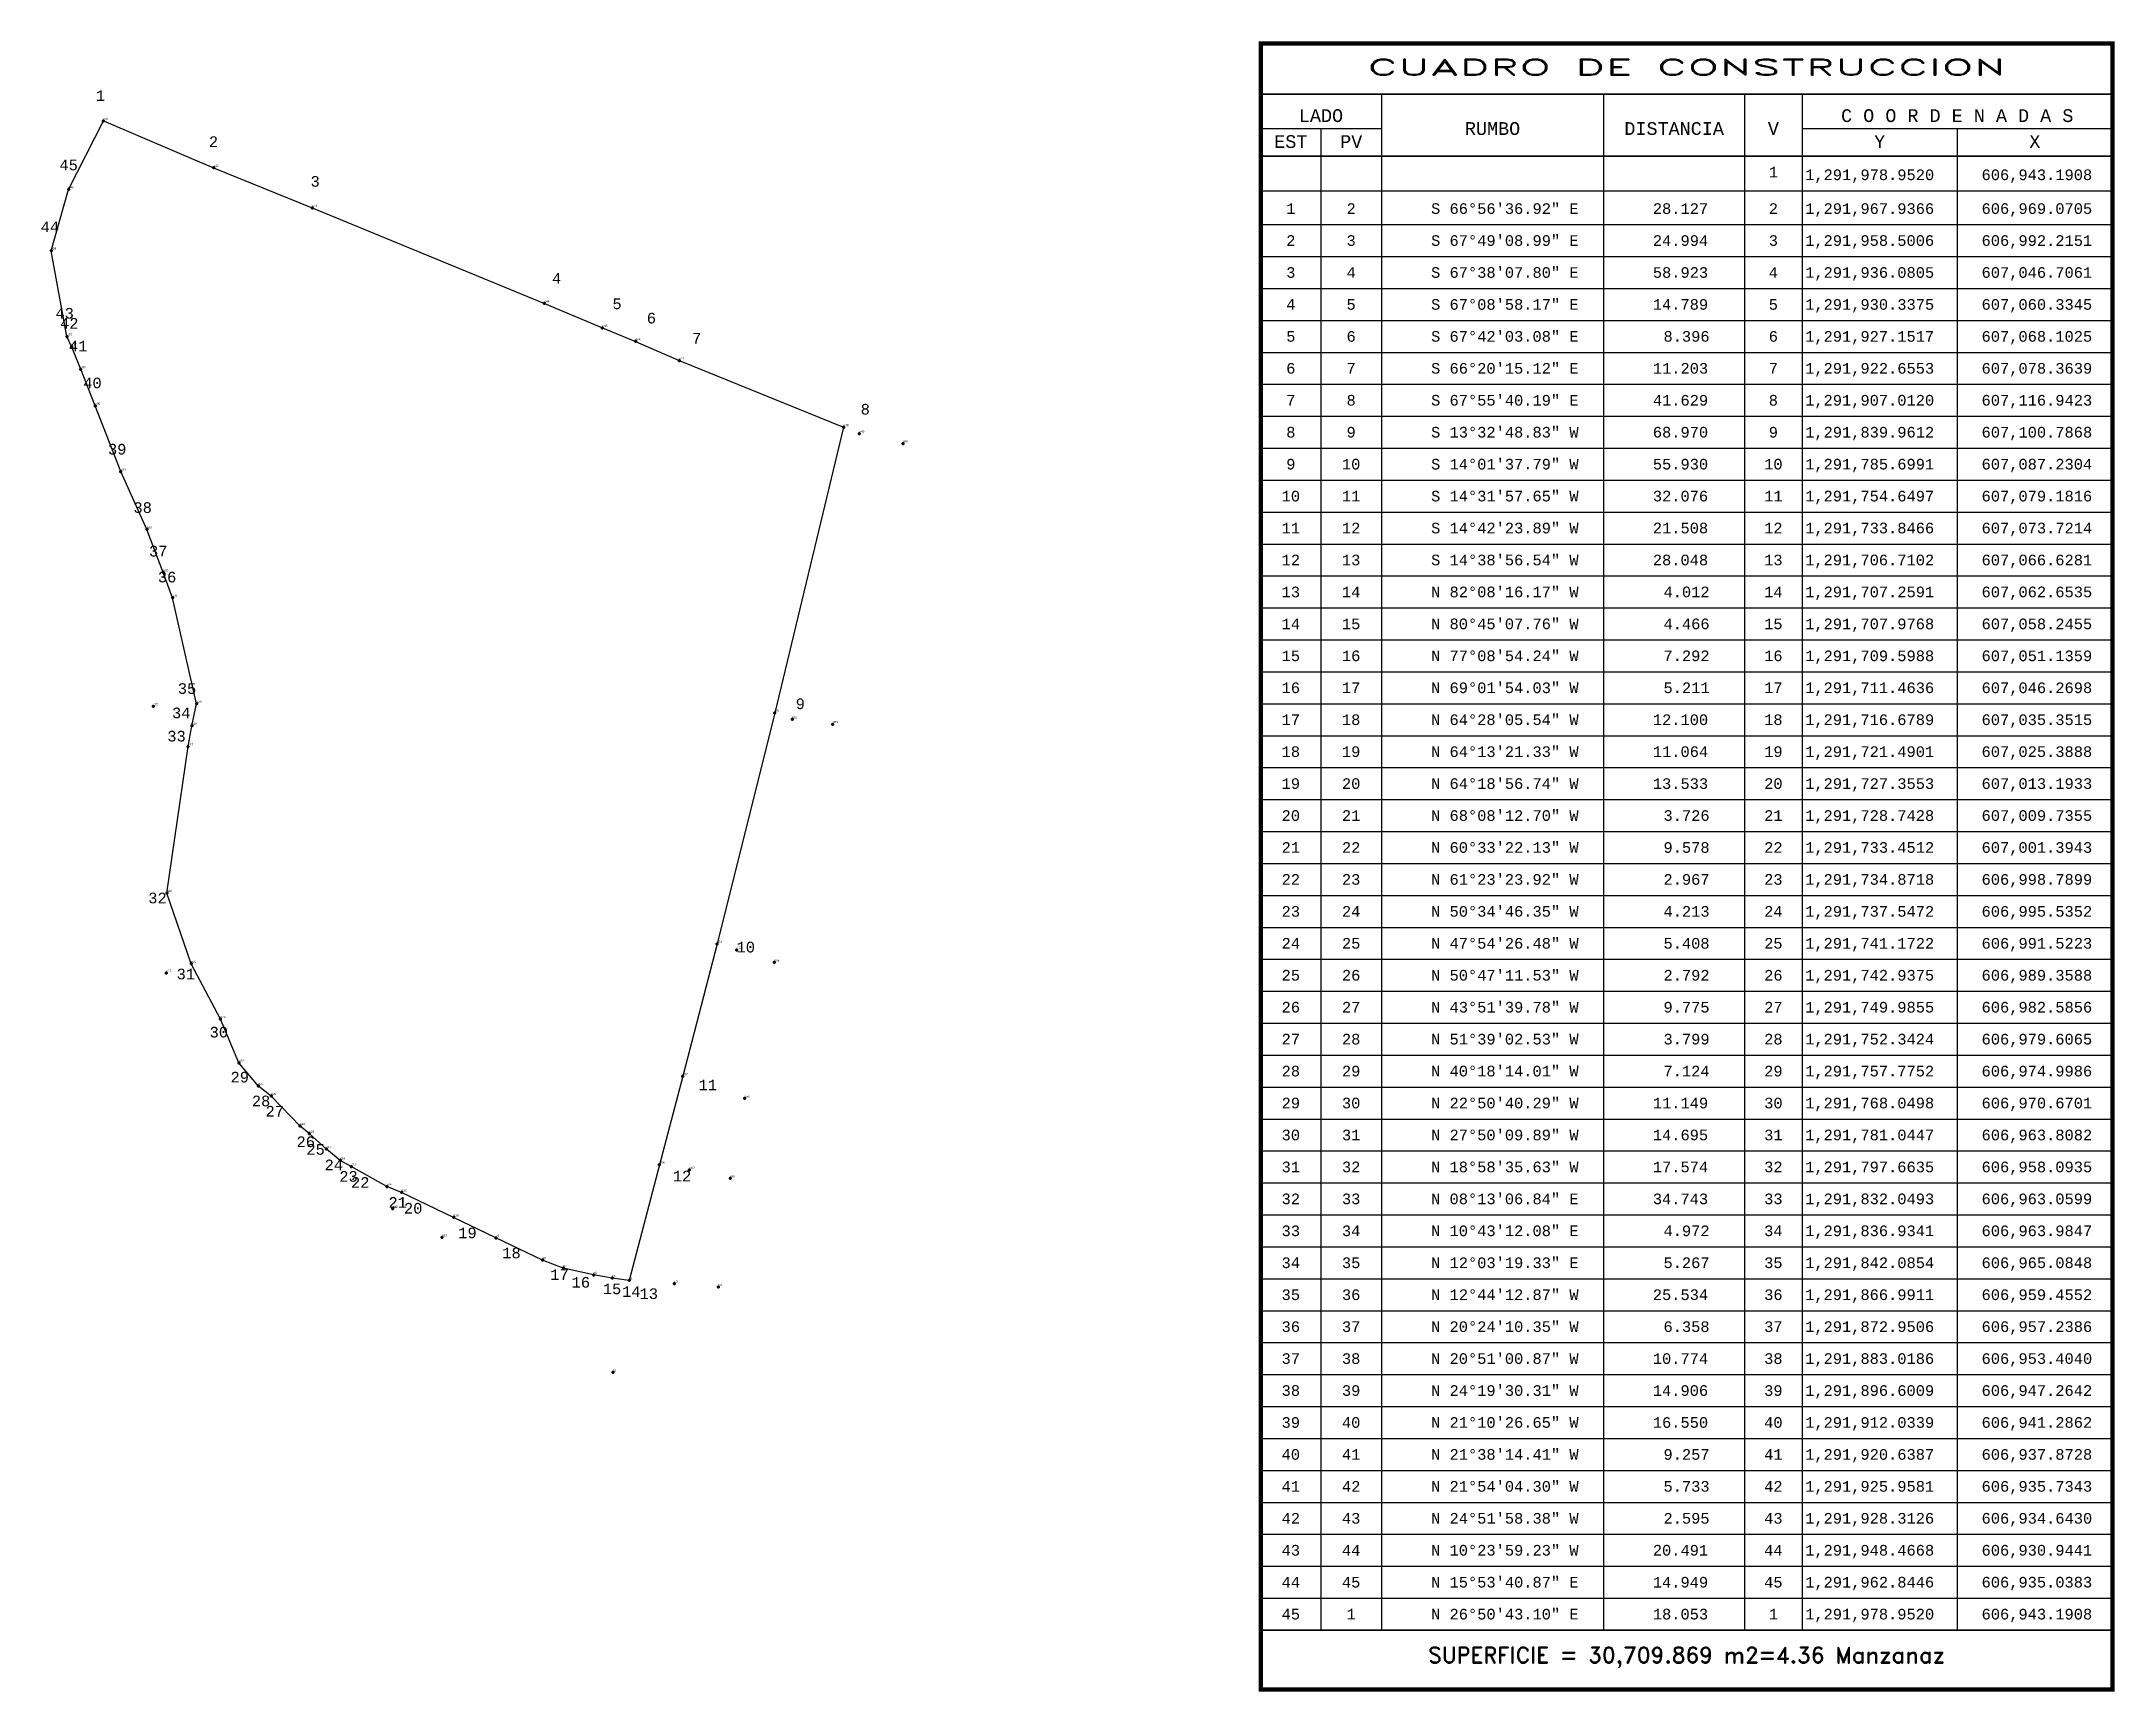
# Model space of a CAD drawing. Header units: millimetres. Extents: x 4024 to 4511, y 1182 to 1569.
import ezdxf
from ezdxf.enums import TextEntityAlignment as Align

# ---------------------------------------------------------------- set-up
doc = ezdxf.new("R2010")
doc.units = ezdxf.units.MM
for name, color, linetype in [('CVL_CUADCON', 1, 'Continuous'), ('CVL_CUADCON_LIN', 8, 'Continuous'), ('CVL_CUADCON_TIT', 1, 'Continuous'), ('CVL_CUADCON_TX', 2, 'Continuous'), ('CVL_PUNTO', 2, 'Continuous'), ('CVL_PUNTO_NUM', 2, 'Continuous')]:
    doc.layers.add(name, color=color, linetype=linetype)
doc.layers.add('Point', color=5, linetype='Continuous', lineweight=100)
doc.layers.add('Point_Name', color=1, linetype='Continuous', lineweight=100)
doc.styles.add('HUECA1', font='hueca1.shx')
doc.styles.add('MONOTXT4', font='monotxt4.shx')
doc.styles.get("Standard").update_dxf_attribs({"font": 'arial.ttf'})

msp = doc.modelspace()

# ---------------------------------------------------------------- linework, layer by layer
at = {"elevation": 70.14}
msp.add_lwpolyline([(4162.13, 1278.45), (4158.16, 1279), (4153.75, 1279.72), (4146.64, 1281.34), (4141.78, 1283.2), (4130.86, 1288.42), (4120.9, 1293.23), (4108.7, 1299.1), (4105.24, 1300.48), (4096.9, 1305.19), (4094.3, 1306.61), (4091.04, 1309.29), (4087.03, 1312.91), (4084.87, 1314.68), (4078.09, 1321.73), (4075.11, 1324.08), (4070.51, 1329.52), (4066.18, 1339.79), (4059.31, 1352.79), (4053.6, 1369.4), (4058.57, 1403.79), (4059.49, 1408.67), (4060.59, 1413.83), (4054.96, 1438.73), (4052.75, 1444.69), (4048.91, 1454.76), (4042.77, 1468.34), (4036.79, 1483.77), (4033.38, 1492.38), (4031.24, 1497.7), (4030.15, 1500.05), (4026.45, 1520.21), (4030.54, 1534.59), (4038.7, 1550.69), (4064.58, 1539.68), (4087.72, 1530.24), (4142.21, 1507.82), (4155.84, 1502.08), (4163.61, 1498.89), (4173.87, 1494.4), (4212.45, 1478.75), (4196.29, 1411.7), (4182.74, 1357.44), (4174.69, 1326.39), (4169.23, 1305.59), (4162.13, 1278.45)], dxfattribs=at)
at = {"layer": 'CVL_CUADCON', "color": 7, "linetype": 'Continuous', "const_width": 1, "flags": 128}
msp.add_lwpolyline([(4310.37, 1568.84), (4510.3, 1568.84), (4510.3, 1182.42), (4310.37, 1182.42)], close=True, dxfattribs=at)
at = {"layer": 'CVL_CUADCON', "color": 7, "linetype": 'Continuous', "const_width": 0.375, "flags": 128}
for points in [[(4310.37, 1556.96), (4510.3, 1556.96)], [(4310.37, 1542.42), (4510.3, 1542.42)], [(4310.37, 1196.34), (4510.3, 1196.34)]]:
    msp.add_lwpolyline(points, dxfattribs=at)
at = {"layer": 'CVL_CUADCON_LIN', "color": 7, "linetype": 'Continuous'}
for p, q in [((4338.69, 1556.96), (4338.69, 1196.34)), ((4390.87, 1556.96), (4390.87, 1196.34)), ((4423.97, 1556.96), (4423.97, 1196.34)), ((4437.44, 1556.96), (4437.44, 1196.34)), ((4310.37, 1548.89), (4338.69, 1548.89)), ((4324.52, 1548.89), (4324.52, 1196.34)), ((4437.44, 1548.89), (4510.3, 1548.89)), ((4473.87, 1548.89), (4473.87, 1196.34)), ((4310.37, 1534.28), (4510.3, 1534.28)), ((4310.37, 1526.34), (4510.3, 1526.34)), ((4310.37, 1518.84), (4510.3, 1518.84)), ((4310.37, 1511.34), (4510.3, 1511.34)), ((4310.37, 1503.84), (4510.3, 1503.84)), ((4310.37, 1496.34), (4510.3, 1496.34)), ((4310.37, 1488.84), (4510.3, 1488.84)), ((4310.37, 1481.34), (4510.3, 1481.34)), ((4310.37, 1473.84), (4510.3, 1473.84)), ((4310.37, 1466.34), (4510.3, 1466.34)), ((4310.37, 1458.84), (4510.3, 1458.84)), ((4310.37, 1451.34), (4510.3, 1451.34)), ((4310.37, 1443.84), (4510.3, 1443.84)), ((4310.37, 1436.34), (4510.3, 1436.34)), ((4310.37, 1428.84), (4510.3, 1428.84)), ((4310.37, 1421.34), (4510.3, 1421.34)), ((4310.37, 1413.84), (4510.3, 1413.84)), ((4310.37, 1406.34), (4510.3, 1406.34)), ((4310.37, 1398.84), (4510.3, 1398.84)), ((4310.37, 1391.34), (4510.3, 1391.34)), ((4310.37, 1383.84), (4510.3, 1383.84)), ((4310.37, 1376.34), (4510.3, 1376.34)), ((4310.37, 1368.84), (4510.3, 1368.84)), ((4310.37, 1361.34), (4510.3, 1361.34)), ((4310.37, 1353.84), (4510.3, 1353.84)), ((4310.37, 1346.34), (4510.3, 1346.34)), ((4310.37, 1338.84), (4510.3, 1338.84)), ((4310.37, 1331.34), (4510.3, 1331.34)), ((4310.37, 1323.84), (4510.3, 1323.84)), ((4310.37, 1316.34), (4510.3, 1316.34)), ((4310.37, 1308.84), (4510.3, 1308.84)), ((4310.37, 1301.34), (4510.3, 1301.34)), ((4310.37, 1293.84), (4510.3, 1293.84)), ((4310.37, 1286.34), (4510.3, 1286.34)), ((4310.37, 1278.84), (4510.3, 1278.84)), ((4310.37, 1271.34), (4510.3, 1271.34)), ((4310.37, 1263.84), (4510.3, 1263.84)), ((4310.37, 1256.34), (4510.3, 1256.34)), ((4310.37, 1248.84), (4510.3, 1248.84)), ((4310.37, 1241.34), (4510.3, 1241.34)), ((4310.37, 1233.84), (4510.3, 1233.84)), ((4310.37, 1226.34), (4510.3, 1226.34)), ((4310.37, 1218.84), (4510.3, 1218.84)), ((4310.37, 1211.34), (4510.3, 1211.34)), ((4310.37, 1203.84), (4510.3, 1203.84)), ((4310.37, 1196.34), (4510.3, 1196.34))]:
    msp.add_line(p, q, dxfattribs=at)
at = {"layer": 'CVL_PUNTO', "color": 2}
for p in [(4038.7, 1550.69), (4064.58, 1539.68), (4030.54, 1534.59), (4087.72, 1530.24), (4026.45, 1520.21), (4142.21, 1507.82), (4030.15, 1500.05), (4155.84, 1502.08), (4163.61, 1498.89), (4031.24, 1497.7), (4173.87, 1494.4), (4033.38, 1492.38), (4036.79, 1483.77), (4212.45, 1478.75), (4042.77, 1468.34), (4048.91, 1454.76), (4052.75, 1444.69), (4054.96, 1438.73), (4060.59, 1413.83), (4196.29, 1411.7), (4059.49, 1408.67), (4058.57, 1403.79), (4053.6, 1369.4), (4182.74, 1357.44), (4059.31, 1352.79), (4066.18, 1339.79), (4070.51, 1329.52), (4075.11, 1324.08), (4174.69, 1326.39), (4078.09, 1321.73), (4084.87, 1314.68), (4087.03, 1312.91), (4091.04, 1309.29), (4094.3, 1306.61), (4096.9, 1305.19), (4169.23, 1305.59), (4105.24, 1300.48), (4108.7, 1299.1), (4120.9, 1293.23), (4130.86, 1288.42), (4141.78, 1283.2), (4146.64, 1281.34), (4153.75, 1279.72), (4158.16, 1279), (4162.13, 1278.45)]:
    msp.add_point(p, dxfattribs=at)
at = {"layer": 'Point'}
for p in [(4038.7, 1550.69, 69.42), (4064.58, 1539.68, 68.84), (4030.54, 1534.59, 69.49), (4087.72, 1530.24, 71.95), (4026.45, 1520.21, 69.35), (4142.21, 1507.82, 71.42), (4030.15, 1500.05, 68.94), (4155.84, 1502.08, 71.22), (4163.61, 1498.89, 71.09), (4031.24, 1497.7, 68.52), (4173.87, 1494.4, 70.99), (4033.38, 1492.38, 68.33), (4036.79, 1483.77, 67.31), (4212.45, 1478.75, 70.61), (4216.16, 1477.27, 70.98), (4226.37, 1474.94, 70.63), (4042.77, 1468.34, 67.38), (4048.91, 1454.76, 67.93), (4052.75, 1444.69, 68.24), (4054.96, 1438.73, 68.44), (4050.42, 1413.24, 68.2), (4060.59, 1413.83, 69.39), (4196.29, 1411.7, 70.65), (4059.49, 1408.67, 69.34), (4200.39, 1410.16, 70.74), (4209.93, 1409.04, 70.23), (4058.57, 1403.79, 70.65), (4053.6, 1369.4, 71), (4182.74, 1357.44, 71.07), (4187.36, 1356.04, 71.1), (4196.23, 1353.1, 70.6), (4053.48, 1350.65, 69.94), (4059.31, 1352.79, 71.43), (4066.18, 1339.79, 71.32), (4070.51, 1329.52, 70.14), (4075.11, 1324.08, 70.45), (4174.69, 1326.39, 71.05), (4078.09, 1321.73, 69.6), (4189.24, 1321.18, 70.78), (4084.87, 1314.68, 68.72), (4087.03, 1312.91, 68.9), (4091.04, 1309.29, 68.55), (4094.3, 1306.61, 68.74), (4096.9, 1305.19, 68.64), (4169.23, 1305.59, 70.63), (4176.27, 1304.39, 70.2), (4105.24, 1300.48, 68.22), (4185.89, 1302.38, 71.3), (4106.62, 1295.28, 68.19), (4108.7, 1299.1, 68.34), (4120.9, 1293.23, 69.03), (4118.15, 1288.58, 67.94), (4130.86, 1288.42, 68.49), (4141.78, 1283.2, 68.59), (4146.64, 1281.34, 69.19), (4153.75, 1279.72, 70.07), (4158.16, 1279, 69.98), (4162.13, 1278.45, 70.14), (4172.71, 1277.7, 69.48), (4183.04, 1276.93, 71.04), (4158.29, 1256.84, 65.18)]:
    msp.add_point(p, dxfattribs=at)

# ---------------------------------------------------------------- texts
at = {"layer": 'CVL_CUADCON_TIT', "color": 7, "style": 'HUECA1', "width": 1.758658}
msp.add_text('CUADRO DE CONSTRUCCION', height=3.75, dxfattribs=at).set_placement((4335.37, 1561.41), (4485.3, 1561.41), align=Align.FIT)
at = {"layer": 'CVL_CUADCON_TIT', "color": 7, "style": 'MONOTXT4'}
for s, p in [('LADO', (4324.52, 1550.42)), ('C O O R D E N A D A S', (4473.87, 1550.42)), ('EST', (4317.44, 1544.33)), ('PV', (4331.62, 1544.33)), ('Y', (4455.67, 1544.33)), ('X', (4492.09, 1544.33))]:
    msp.add_text(s, height=3, dxfattribs=at).set_placement(p, align=Align.CENTER)
at = {"layer": 'CVL_CUADCON_TIT', "color": 7}
for s, height, style, p in [('RUMBO', 3, 'MONOTXT4', (4364.79, 1548.89)), ('DISTANCIA', 3, 'MONOTXT4', (4407.42, 1548.89)), ('V', 3, 'MONOTXT4', (4430.72, 1548.89)), ('SUPERFICIE = 30,709.869 m2=4.36 Manzanaz', 3.75, 'HUECA1', (4410.33, 1189.92))]:
    msp.add_text(s, height=height, dxfattribs=dict(at, style=style)).set_placement(p, align=Align.MIDDLE)
at = {"layer": 'CVL_CUADCON_TX', "color": 7, "style": 'MONOTXT4'}
for s, p in [('1', (4430.71, 1537.41)), ('1', (4317.44, 1528.84)), ('2', (4331.6, 1528.84)), ('2', (4430.71, 1528.84)), ('2', (4317.44, 1521.34)), ('3', (4331.6, 1521.34)), ('3', (4430.71, 1521.34)), ('3', (4317.44, 1513.84)), ('4', (4331.6, 1513.84)), ('4', (4430.71, 1513.84)), ('4', (4317.44, 1506.34)), ('5', (4331.6, 1506.34)), ('5', (4430.71, 1506.34)), ('5', (4317.44, 1498.84)), ('6', (4331.6, 1498.84)), ('6', (4430.71, 1498.84)), ('6', (4317.44, 1491.34)), ('7', (4331.6, 1491.34)), ('7', (4430.71, 1491.34)), ('7', (4317.44, 1483.84)), ('8', (4331.6, 1483.84)), ('8', (4430.71, 1483.84)), ('8', (4317.44, 1476.34)), ('9', (4331.6, 1476.34)), ('9', (4430.71, 1476.34)), ('9', (4317.44, 1468.84)), ('10', (4331.6, 1468.84)), ('10', (4430.71, 1468.84)), ('10', (4317.44, 1461.34)), ('11', (4331.6, 1461.34)), ('11', (4430.71, 1461.34)), ('11', (4317.44, 1453.84)), ('12', (4331.6, 1453.84)), ('12', (4430.71, 1453.84)), ('12', (4317.44, 1446.34)), ('13', (4331.6, 1446.34)), ('13', (4430.71, 1446.34)), ('13', (4317.44, 1438.84)), ('14', (4331.6, 1438.84)), ('14', (4430.71, 1438.84)), ('14', (4317.44, 1431.34)), ('15', (4331.6, 1431.34)), ('15', (4430.71, 1431.34)), ('15', (4317.44, 1423.84)), ('16', (4331.6, 1423.84)), ('16', (4430.71, 1423.84)), ('16', (4317.44, 1416.34)), ('17', (4331.6, 1416.34)), ('17', (4430.71, 1416.34)), ('17', (4317.44, 1408.84)), ('18', (4331.6, 1408.84)), ('18', (4430.71, 1408.84)), ('18', (4317.44, 1401.34)), ('19', (4331.6, 1401.34)), ('19', (4430.71, 1401.34)), ('19', (4317.44, 1393.84)), ('20', (4331.6, 1393.84)), ('20', (4430.71, 1393.84)), ('20', (4317.44, 1386.34)), ('21', (4331.6, 1386.34)), ('21', (4430.71, 1386.34)), ('21', (4317.44, 1378.84)), ('22', (4331.6, 1378.84)), ('22', (4430.71, 1378.84)), ('22', (4317.44, 1371.34)), ('23', (4331.6, 1371.34)), ('23', (4430.71, 1371.34)), ('23', (4317.44, 1363.84)), ('24', (4331.6, 1363.84)), ('24', (4430.71, 1363.84)), ('24', (4317.44, 1356.34)), ('25', (4331.6, 1356.34)), ('25', (4430.71, 1356.34)), ('25', (4317.44, 1348.84)), ('26', (4331.6, 1348.84)), ('26', (4430.71, 1348.84)), ('26', (4317.44, 1341.34)), ('27', (4331.6, 1341.34)), ('27', (4430.71, 1341.34)), ('27', (4317.44, 1333.84)), ('28', (4331.6, 1333.84)), ('28', (4430.71, 1333.84)), ('28', (4317.44, 1326.34)), ('29', (4331.6, 1326.34)), ('29', (4430.71, 1326.34)), ('29', (4317.44, 1318.84)), ('30', (4331.6, 1318.84)), ('30', (4430.71, 1318.84)), ('30', (4317.44, 1311.34)), ('31', (4331.6, 1311.34)), ('31', (4430.71, 1311.34)), ('31', (4317.44, 1303.84)), ('32', (4331.6, 1303.84)), ('32', (4430.71, 1303.84)), ('32', (4317.44, 1296.34)), ('33', (4331.6, 1296.34)), ('33', (4430.71, 1296.34)), ('33', (4317.44, 1288.84)), ('34', (4331.6, 1288.84)), ('34', (4430.71, 1288.84)), ('34', (4317.44, 1281.34)), ('35', (4331.6, 1281.34)), ('35', (4430.71, 1281.34)), ('35', (4317.44, 1273.84)), ('36', (4331.6, 1273.84)), ('36', (4430.71, 1273.84)), ('36', (4317.44, 1266.34)), ('37', (4331.6, 1266.34)), ('37', (4430.71, 1266.34)), ('37', (4317.44, 1258.84)), ('38', (4331.6, 1258.84)), ('38', (4430.71, 1258.84)), ('38', (4317.44, 1251.34)), ('39', (4331.6, 1251.34)), ('39', (4430.71, 1251.34)), ('39', (4317.44, 1243.84)), ('40', (4331.6, 1243.84)), ('40', (4430.71, 1243.84)), ('40', (4317.44, 1236.34)), ('41', (4331.6, 1236.34)), ('41', (4430.71, 1236.34)), ('41', (4317.44, 1228.84)), ('42', (4331.6, 1228.84)), ('42', (4430.71, 1228.84)), ('42', (4317.44, 1221.34)), ('43', (4331.6, 1221.34)), ('43', (4430.71, 1221.34)), ('43', (4317.44, 1213.84)), ('44', (4331.6, 1213.84)), ('44', (4430.71, 1213.84)), ('44', (4317.44, 1206.34)), ('45', (4331.6, 1206.34)), ('45', (4430.71, 1206.34)), ('45', (4317.44, 1198.84)), ('1', (4331.6, 1198.84)), ('1', (4430.71, 1198.84))]:
    msp.add_text(s, height=2.5, dxfattribs=at).set_placement(p, align=Align.CENTER)
for s, p in [('1,291,978.9520', (4438.17, 1536.78)), ('606,943.1908', (4479.59, 1536.78)), ('S 66%%d56\'36.92" E', (4350.37, 1528.84)), ('28.127', (4402.42, 1528.84)), ('1,291,967.9366', (4438.17, 1528.84)), ('606,969.0705', (4479.59, 1528.84)), ('S 67%%d49\'08.99" E', (4350.37, 1521.34)), ('24.994', (4402.42, 1521.34)), ('1,291,958.5006', (4438.17, 1521.34)), ('606,992.2151', (4479.59, 1521.34)), ('S 67%%d38\'07.80" E', (4350.37, 1513.84)), ('58.923', (4402.42, 1513.84)), ('1,291,936.0805', (4438.17, 1513.84)), ('607,046.7061', (4479.59, 1513.84)), ('S 67%%d08\'58.17" E', (4350.37, 1506.34)), ('14.789', (4402.42, 1506.34)), ('1,291,930.3375', (4438.17, 1506.34)), ('607,060.3345', (4479.59, 1506.34)), ('S 67%%d42\'03.08" E', (4350.37, 1498.84)), ('8.396', (4404.92, 1498.84)), ('1,291,927.1517', (4438.17, 1498.84)), ('607,068.1025', (4479.59, 1498.84)), ('S 66%%d20\'15.12" E', (4350.37, 1491.34)), ('11.203', (4402.42, 1491.34)), ('1,291,922.6553', (4438.17, 1491.34)), ('607,078.3639', (4479.59, 1491.34)), ('S 67%%d55\'40.19" E', (4350.37, 1483.84)), ('41.629', (4402.42, 1483.84)), ('1,291,907.0120', (4438.17, 1483.84)), ('607,116.9423', (4479.59, 1483.84)), ('S 13%%d32\'48.83" W', (4350.37, 1476.34)), ('68.970', (4402.42, 1476.34)), ('1,291,839.9612', (4438.17, 1476.34)), ('607,100.7868', (4479.59, 1476.34)), ('S 14%%d01\'37.79" W', (4350.37, 1468.84)), ('55.930', (4402.42, 1468.84)), ('1,291,785.6991', (4438.17, 1468.84)), ('607,087.2304', (4479.59, 1468.84)), ('S 14%%d31\'57.65" W', (4350.37, 1461.34)), ('32.076', (4402.42, 1461.34)), ('1,291,754.6497', (4438.17, 1461.34)), ('607,079.1816', (4479.59, 1461.34)), ('S 14%%d42\'23.89" W', (4350.37, 1453.84)), ('21.508', (4402.42, 1453.84)), ('1,291,733.8466', (4438.17, 1453.84)), ('607,073.7214', (4479.59, 1453.84)), ('S 14%%d38\'56.54" W', (4350.37, 1446.34)), ('28.048', (4402.42, 1446.34)), ('1,291,706.7102', (4438.17, 1446.34)), ('607,066.6281', (4479.59, 1446.34)), ('N 82%%d08\'16.17" W', (4350.37, 1438.84)), ('4.012', (4404.92, 1438.84)), ('1,291,707.2591', (4438.17, 1438.84)), ('607,062.6535', (4479.59, 1438.84)), ('N 80%%d45\'07.76" W', (4350.37, 1431.34)), ('4.466', (4404.92, 1431.34)), ('1,291,707.9768', (4438.17, 1431.34)), ('607,058.2455', (4479.59, 1431.34)), ('N 77%%d08\'54.24" W', (4350.37, 1423.84)), ('7.292', (4404.92, 1423.84)), ('1,291,709.5988', (4438.17, 1423.84)), ('607,051.1359', (4479.59, 1423.84)), ('N 69%%d01\'54.03" W', (4350.37, 1416.34)), ('5.211', (4404.92, 1416.34)), ('1,291,711.4636', (4438.17, 1416.34)), ('607,046.2698', (4479.59, 1416.34)), ('N 64%%d28\'05.54" W', (4350.37, 1408.84)), ('12.100', (4402.42, 1408.84)), ('1,291,716.6789', (4438.17, 1408.84)), ('607,035.3515', (4479.59, 1408.84)), ('N 64%%d13\'21.33" W', (4350.37, 1401.34)), ('11.064', (4402.42, 1401.34)), ('1,291,721.4901', (4438.17, 1401.34)), ('607,025.3888', (4479.59, 1401.34)), ('N 64%%d18\'56.74" W', (4350.37, 1393.84)), ('13.533', (4402.42, 1393.84)), ('1,291,727.3553', (4438.17, 1393.84)), ('607,013.1933', (4479.59, 1393.84)), ('N 68%%d08\'12.70" W', (4350.37, 1386.34)), ('3.726', (4404.92, 1386.34)), ('1,291,728.7428', (4438.17, 1386.34)), ('607,009.7355', (4479.59, 1386.34)), ('N 60%%d33\'22.13" W', (4350.37, 1378.84)), ('9.578', (4404.92, 1378.84)), ('1,291,733.4512', (4438.17, 1378.84)), ('607,001.3943', (4479.59, 1378.84)), ('N 61%%d23\'23.92" W', (4350.37, 1371.34)), ('2.967', (4404.92, 1371.34)), ('1,291,734.8718', (4438.17, 1371.34)), ('606,998.7899', (4479.59, 1371.34)), ('N 50%%d34\'46.35" W', (4350.37, 1363.84)), ('4.213', (4404.92, 1363.84)), ('1,291,737.5472', (4438.17, 1363.84)), ('606,995.5352', (4479.59, 1363.84)), ('N 47%%d54\'26.48" W', (4350.37, 1356.34)), ('5.408', (4404.92, 1356.34)), ('1,291,741.1722', (4438.17, 1356.34)), ('606,991.5223', (4479.59, 1356.34)), ('N 50%%d47\'11.53" W', (4350.37, 1348.84)), ('2.792', (4404.92, 1348.84)), ('1,291,742.9375', (4438.17, 1348.84)), ('606,989.3588', (4479.59, 1348.84)), ('N 43%%d51\'39.78" W', (4350.37, 1341.34)), ('9.775', (4404.92, 1341.34)), ('1,291,749.9855', (4438.17, 1341.34)), ('606,982.5856', (4479.59, 1341.34)), ('N 51%%d39\'02.53" W', (4350.37, 1333.84)), ('3.799', (4404.92, 1333.84)), ('1,291,752.3424', (4438.17, 1333.84)), ('606,979.6065', (4479.59, 1333.84)), ('N 40%%d18\'14.01" W', (4350.37, 1326.34)), ('7.124', (4404.92, 1326.34)), ('1,291,757.7752', (4438.17, 1326.34)), ('606,974.9986', (4479.59, 1326.34)), ('N 22%%d50\'40.29" W', (4350.37, 1318.84)), ('11.149', (4402.42, 1318.84)), ('1,291,768.0498', (4438.17, 1318.84)), ('606,970.6701', (4479.59, 1318.84)), ('N 27%%d50\'09.89" W', (4350.37, 1311.34)), ('14.695', (4402.42, 1311.34)), ('1,291,781.0447', (4438.17, 1311.34)), ('606,963.8082', (4479.59, 1311.34)), ('N 18%%d58\'35.63" W', (4350.37, 1303.84)), ('17.574', (4402.42, 1303.84)), ('1,291,797.6635', (4438.17, 1303.84)), ('606,958.0935', (4479.59, 1303.84)), ('N 08%%d13\'06.84" E', (4350.37, 1296.34)), ('34.743', (4402.42, 1296.34)), ('1,291,832.0493', (4438.17, 1296.34)), ('606,963.0599', (4479.59, 1296.34)), ('N 10%%d43\'12.08" E', (4350.37, 1288.84)), ('4.972', (4404.92, 1288.84)), ('1,291,836.9341', (4438.17, 1288.84)), ('606,963.9847', (4479.59, 1288.84)), ('N 12%%d03\'19.33" E', (4350.37, 1281.34)), ('5.267', (4404.92, 1281.34)), ('1,291,842.0854', (4438.17, 1281.34)), ('606,965.0848', (4479.59, 1281.34)), ('N 12%%d44\'12.87" W', (4350.37, 1273.84)), ('25.534', (4402.42, 1273.84)), ('1,291,866.9911', (4438.17, 1273.84)), ('606,959.4552', (4479.59, 1273.84)), ('N 20%%d24\'10.35" W', (4350.37, 1266.34)), ('6.358', (4404.92, 1266.34)), ('1,291,872.9506', (4438.17, 1266.34)), ('606,957.2386', (4479.59, 1266.34)), ('N 20%%d51\'00.87" W', (4350.37, 1258.84)), ('10.774', (4402.42, 1258.84)), ('1,291,883.0186', (4438.17, 1258.84)), ('606,953.4040', (4479.59, 1258.84)), ('N 24%%d19\'30.31" W', (4350.37, 1251.34)), ('14.906', (4402.42, 1251.34)), ('1,291,896.6009', (4438.17, 1251.34)), ('606,947.2642', (4479.59, 1251.34)), ('N 21%%d10\'26.65" W', (4350.37, 1243.84)), ('16.550', (4402.42, 1243.84)), ('1,291,912.0339', (4438.17, 1243.84)), ('606,941.2862', (4479.59, 1243.84)), ('N 21%%d38\'14.41" W', (4350.37, 1236.34)), ('9.257', (4404.92, 1236.34)), ('1,291,920.6387', (4438.17, 1236.34)), ('606,937.8728', (4479.59, 1236.34)), ('N 21%%d54\'04.30" W', (4350.37, 1228.84)), ('5.733', (4404.92, 1228.84)), ('1,291,925.9581', (4438.17, 1228.84)), ('606,935.7343', (4479.59, 1228.84)), ('N 24%%d51\'58.38" W', (4350.37, 1221.34)), ('2.595', (4404.92, 1221.34)), ('1,291,928.3126', (4438.17, 1221.34)), ('606,934.6430', (4479.59, 1221.34)), ('N 10%%d23\'59.23" W', (4350.37, 1213.84)), ('20.491', (4402.42, 1213.84)), ('1,291,948.4668', (4438.17, 1213.84)), ('606,930.9441', (4479.59, 1213.84)), ('N 15%%d53\'40.87" E', (4350.37, 1206.34)), ('14.949', (4402.42, 1206.34)), ('1,291,962.8446', (4438.17, 1206.34)), ('606,935.0383', (4479.59, 1206.34)), ('N 26%%d50\'43.10" E', (4350.37, 1198.84)), ('18.053', (4402.42, 1198.84)), ('1,291,978.9520', (4438.17, 1198.84)), ('606,943.1908', (4479.59, 1198.84))]:
    msp.add_text(s, height=2.5, dxfattribs=at).set_placement(p)
at = {"layer": 'CVL_PUNTO_NUM', "color": 2, "style": 'MONOTXT4'}
for s, p in [('1', (4036.92, 1555.37)), ('2', (4063.46, 1544.55)), ('45', (4028.38, 1539.09)), ('3', (4087.34, 1535.23)), ('44', (4023.98, 1524.56)), ('4', (4144.02, 1512.48)), ('5', (4158.2, 1506.49)), ('43', (4027.45, 1504.26)), ('42', (4028.53, 1501.9)), ('6', (4166.26, 1503.13)), ('41', (4030.63, 1496.56)), ('7', (4176.88, 1498.39)), ('40', (4033.97, 1487.9)), ('8', (4216.47, 1481.73)), ('39', (4039.78, 1472.35)), ('38', (4045.76, 1458.64)), ('37', (4049.41, 1448.42)), ('36', (4051.49, 1442.33)), ('35', (4056.17, 1416.16)), ('34', (4054.81, 1410.44)), ('9', (4201.21, 1412.58)), ('33', (4053.71, 1404.98)), ('32', (4049.23, 1366.98)), ('10', (4187.33, 1355.45)), ('31', (4055.89, 1349.14)), ('30', (4063.64, 1335.48)), ('29', (4068.54, 1324.92)), ('11', (4178.43, 1323.08)), ('28', (4073.55, 1319.33)), ('27', (4076.76, 1316.91)), ('26', (4084.04, 1309.75)), ('25', (4086.35, 1307.96)), ('24', (4090.63, 1304.31)), ('12', (4172.36, 1301.69)), ('23', (4094.08, 1301.62)), ('22', (4096.83, 1300.19)), ('21', (4105.62, 1295.5)), ('20', (4109.26, 1294.13)), ('19', (4122, 1288.35)), ('18', (4132.34, 1283.64)), ('17', (4143.61, 1278.55)), ('16', (4148.62, 1276.75)), ('15', (4155.94, 1275.22)), ('14', (4160.47, 1274.57)), ('13', (4164.56, 1274.08))]:
    msp.add_text(s, height=2.5, dxfattribs=at).set_placement(p)
at = {"layer": 'Point_Name'}
for s, p in [('p41', (4038.7, 1550.94)), ('p42', (4064.58, 1539.93)), ('p40', (4030.54, 1534.84)), ('p43', (4087.72, 1530.49)), ('p39', (4026.45, 1520.46)), ('p44', (4142.21, 1508.07)), ('p38', (4030.15, 1500.3)), ('p45', (4155.84, 1502.33)), ('p46', (4163.61, 1499.14)), ('p37', (4031.24, 1497.95)), ('p47', (4173.87, 1494.65)), ('p36', (4033.38, 1492.63)), ('p35', (4036.79, 1484.02)), ('p48', (4212.45, 1479)), ('p49', (4216.16, 1477.52)), ('p50', (4226.37, 1475.19)), ('p34', (4042.77, 1468.59)), ('p33', (4048.91, 1455.01)), ('p32', (4052.75, 1444.94)), ('p31', (4054.96, 1438.98)), ('p30', (4050.42, 1413.49)), ('p29', (4060.59, 1414.08)), ('p51', (4196.29, 1411.95)), ('p28', (4059.49, 1408.92)), ('p52', (4200.39, 1410.41)), ('p53', (4209.93, 1409.29)), ('p27', (4058.57, 1404.04)), ('p26', (4053.6, 1369.65)), ('p54', (4182.74, 1357.69)), ('p24', (4059.31, 1353.04)), ('p55', (4187.36, 1356.29)), ('p56', (4196.23, 1353.35)), ('p25', (4053.48, 1350.9)), ('p23', (4066.18, 1340.04)), ('p22', (4070.51, 1329.77)), ('p21', (4075.11, 1324.33)), ('p57', (4174.69, 1326.64)), ('p20', (4078.09, 1321.98)), ('p58', (4189.24, 1321.43)), ('p19', (4084.87, 1314.93)), ('p18', (4087.03, 1313.16)), ('p17', (4091.04, 1309.54)), ('p16', (4094.3, 1306.86)), ('p15', (4096.9, 1305.44)), ('p59', (4169.23, 1305.84)), ('p60', (4176.27, 1304.64)), ('p14', (4105.24, 1300.73)), ('p12', (4108.7, 1299.35)), ('p61', (4185.89, 1302.63)), ('p13', (4106.62, 1295.53)), ('p10', (4120.9, 1293.48)), ('p11', (4118.15, 1288.83)), ('p9', (4130.86, 1288.67)), ('p8', (4141.78, 1283.45)), ('p7', (4146.64, 1281.59)), ('p6', (4153.75, 1279.97)), ('p5', (4158.16, 1279.25)), ('p1', (4162.13, 1278.7)), ('p3', (4172.71, 1277.95)), ('p4', (4183.04, 1277.18)), ('p2', (4158.29, 1257.09))]:
    msp.add_text(s, height=0.5, dxfattribs=at).set_placement(p)

doc.saveas('drawing.dxf')
